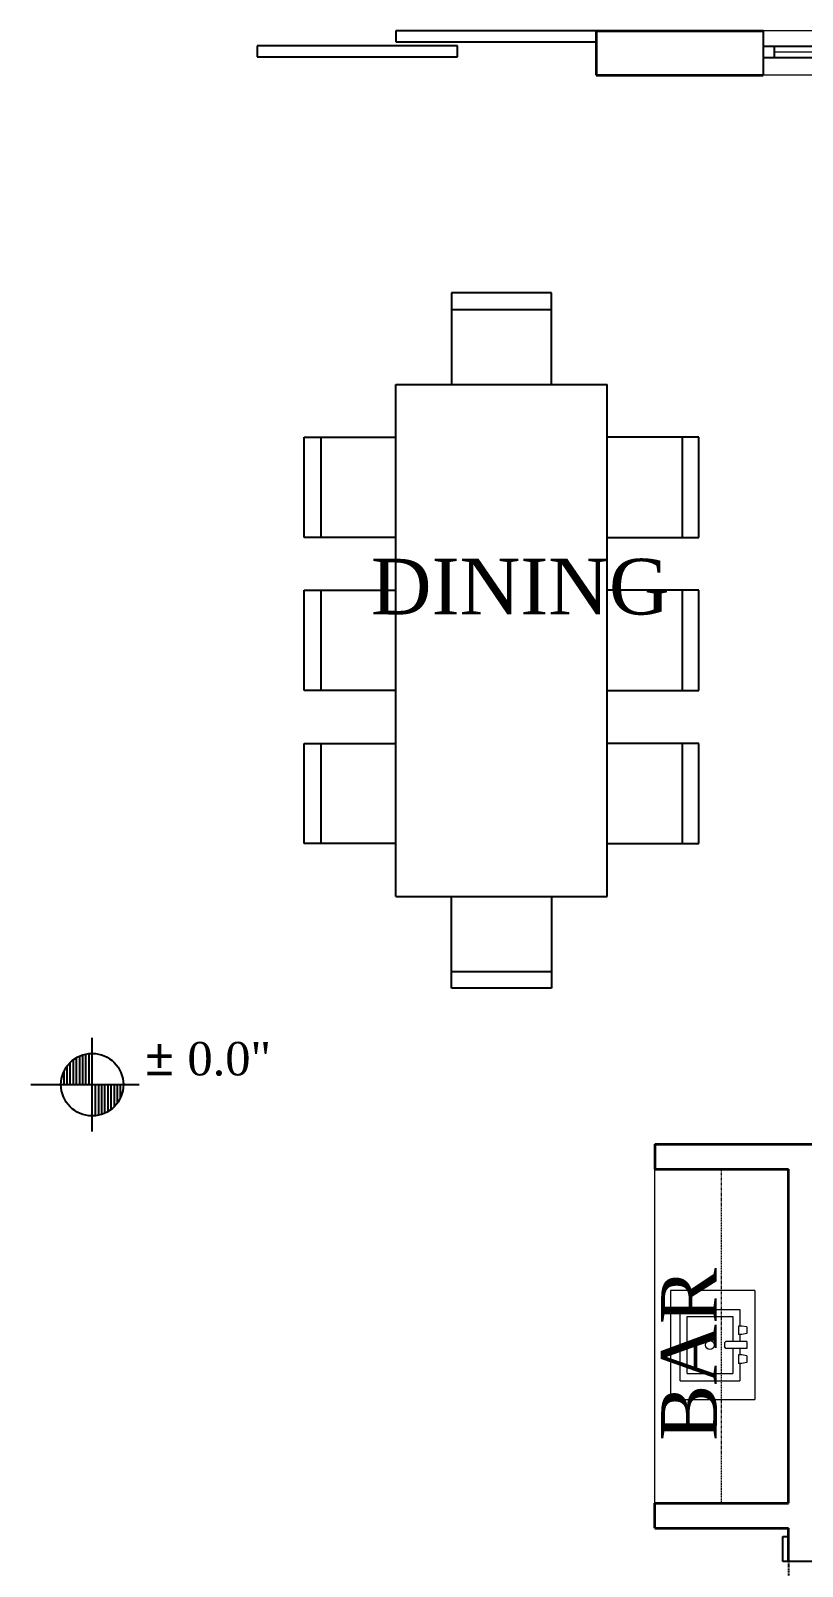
# Model space of a CAD drawing. Header units: inches. Extents: x 0 to 22102, y -19958 to 0.
# Drawn here: x 12631.6 to 12770.3, y -10161.4 to -9885.5 of the extents above; entities that cross this region are included whole.
import ezdxf

# ---------------------------------------------------------------- set-up
doc = ezdxf.new("R2010")
doc.units = ezdxf.units.IN
doc.header["$MEASUREMENT"] = 0
doc.linetypes.add('HIDDEN2', pattern=[0.1875, 0.125, -0.0625])
for name, color, linetype in [('DOOR-INT', 2, 'Continuous'), ('ELEVATION NOTES', 1, 'Continuous'), ('FURN', 8, 'Continuous'), ('Layer1', 1, 'Continuous'), ('STAIR', 2, 'Continuous'), ('TEXTL', 3, 'Continuous')]:
    doc.layers.add(name, color=color, linetype=linetype)
doc.layers.add('Fixtures_ Interior', color=7, linetype='Continuous', lineweight=0, true_color=0x616161)
for name, color, linetype, lineweight in [('wall view line', 210, 'Continuous', 13), ('WALL-EXT', 6, 'Continuous', 35), ('windows', 5, 'Continuous', 9)]:
    doc.layers.add(name, color=color, linetype=linetype, lineweight=lineweight)
doc.styles.add('TITLE-1', font='BOOKOS.TTF', dxfattribs={"height": 5})

# ---------------------------------------------------------------- blocks, each defined once
blk = doc.blocks.new('fff')
at = {"layer": 'DOOR-INT'}
for p, q in [((3325.43, 85.2), (3325.43, 93.2)), ((3361.43, 85.2), (3361.43, 93.2)), ((3325.43, 90.4), (3361.43, 90.4)), ((3325.43, 88.4), (3361.43, 88.4)), ((3327.43, 88.4), (3327.43, 90.4)), ((3359.43, 88.4), (3359.43, 90.4))]:
    blk.add_line(p, q, dxfattribs=at)
at = {"layer": 'wall view line'}
for p, q in [((3361.43, 93.2), (3325.43, 93.2)), ((3361.43, 85.2), (3325.43, 85.2))]:
    blk.add_line(p, q, dxfattribs=at)
at = {"layer": 'windows'}
blk.add_line((3327.43, 89.4), (3359.43, 89.4), dxfattribs=at)
blk = doc.blocks.new('DOOR SLING')
at = {"layer": 'STAIR'}
for p, q in [((2924.93, 80.83), (2960.93, 80.83)), ((2924.93, 78.83), (2924.93, 80.83)), ((2960.93, 80.83), (2960.93, 78.83)), ((2960.93, 78.83), (2924.93, 78.83))]:
    blk.add_line(p, q, dxfattribs=at)

msp = doc.modelspace()

# ---------------------------------------------------------------- linework, layer by layer
at = {"layer": 'DOOR-INT'}
for p, q in [((12766.75825, -10160.50801), (12766.75825, -10156.00801)), ((12766.75825, -10156.00801), (12767.75825, -10156.00801)), ((12767.75825, -10160.50801), (12766.75825, -10160.50801))]:
    msp.add_line(p, q, dxfattribs=at)
at = {"layer": 'DOOR-INT', "linetype": 'HIDDEN2'}
msp.add_line((12767.75825, -10160.50801), (12767.75825, -10196.50801), dxfattribs=at)
at = {"layer": 'ELEVATION NOTES'}
for p, q in [((12642.68651, -10083.24976), (12642.68651, -10066.41695)), ((12638.75886, -10074.83336), (12638.75886, -10070.82635)), ((12639.31995, -10074.83336), (12639.31995, -10070.34461)), ((12639.88104, -10074.83336), (12639.88104, -10069.97414)), ((12640.44214, -10074.83336), (12640.44214, -10069.69084)), ((12641.00323, -10074.83336), (12641.00323, -10069.48086)), ((12641.56432, -10074.83336), (12641.56432, -10069.33578)), ((12642.12542, -10074.83336), (12642.12542, -10069.25054)), ((12637.63667, -10074.83336), (12637.63667, -10072.38761)), ((12638.19776, -10074.83336), (12638.19776, -10071.4668)), ((12631.64615, -10074.83336), (12651.10292, -10074.83336)), ((12643.24761, -10074.83336), (12643.24761, -10080.41617)), ((12643.8087, -10074.83336), (12643.8087, -10080.33093)), ((12644.36979, -10074.83336), (12644.36979, -10080.18586)), ((12644.93089, -10074.83336), (12644.93089, -10079.97587)), ((12645.49198, -10074.83336), (12645.49198, -10079.69258)), ((12646.05307, -10074.83336), (12646.05307, -10079.32211)), ((12646.61417, -10074.83336), (12646.61417, -10078.84036)), ((12647.17526, -10074.83336), (12647.17526, -10078.19992)), ((12647.73636, -10074.83336), (12647.73636, -10077.27911)), ((12648.29745, -10074.83336), (12648.29745, -10074.83349))]:
    msp.add_line(p, q, dxfattribs=at)
msp.add_circle((12642.68651, -10074.83336), 5.61094, dxfattribs=at)
at = {"layer": 'Fixtures_ Interior', "linetype": 'Continuous', "lineweight": 0, "transparency": 33554687}
for p, q in [((12746.57508, -10111.80775), (12746.57508, -10131.41371)), ((12761.75389, -10111.80775), (12746.57508, -10111.80775)), ((12761.75389, -10111.80775), (12761.75389, -10131.41371)), ((12748.29006, -10128.01429), (12748.29006, -10115.20717)), ((12748.29006, -10115.20717), (12759.04171, -10115.20717)), ((12759.04171, -10115.20717), (12759.04171, -10118.1955)), ((12749.55496, -10116.47207), (12757.77681, -10116.47207)), ((12749.55496, -10126.74939), (12749.55496, -10116.47207)), ((12757.77681, -10116.47207), (12757.77681, -10120.97828)), ((12758.78873, -10118.1955), (12758.78873, -10119.71338)), ((12759.42118, -10118.1955), (12758.78873, -10118.1955)), ((12759.42118, -10119.71338), (12758.78873, -10119.71338)), ((12759.04171, -10119.71338), (12759.04171, -10120.97828)), ((12760.30661, -10118.32199), (12759.42118, -10118.1955)), ((12760.30661, -10119.52365), (12759.42118, -10119.71338)), ((12760.30661, -10118.32199), (12760.30661, -10119.52365)), ((12756.51191, -10120.97828), (12756.25893, -10121.23126)), ((12756.25893, -10121.23126), (12756.25893, -10121.86371)), ((12756.51191, -10122.24318), (12756.25893, -10121.86371)), ((12760.30661, -10120.97828), (12756.51191, -10120.97828)), ((12760.30661, -10122.24318), (12756.51191, -10122.24318)), ((12757.77681, -10122.24318), (12757.77681, -10126.74939)), ((12758.78873, -10123.38159), (12758.78873, -10124.89948)), ((12759.42118, -10123.38159), (12758.78873, -10123.38159)), ((12759.04171, -10122.24318), (12759.04171, -10123.38159)), ((12760.30661, -10123.57133), (12759.42118, -10123.38159)), ((12760.30661, -10120.97828), (12760.30661, -10122.24318)), ((12760.30661, -10123.57133), (12760.30661, -10124.77299)), ((12759.42118, -10124.89948), (12758.78873, -10124.89948)), ((12759.04171, -10124.89948), (12759.04171, -10128.01429)), ((12760.30661, -10124.77299), (12759.42118, -10124.89948)), ((12748.29006, -10128.01429), (12759.04171, -10128.01429)), ((12749.55496, -10126.74939), (12757.77681, -10126.74939)), ((12746.57508, -10131.41371), (12761.75389, -10131.41371))]:
    msp.add_line(p, q, dxfattribs=at)
msp.add_circle((12753.66589, -10121.61073), 0.79056, dxfattribs=at)
at = {"layer": 'FURN'}
for p, q in [((12725.21504, -9932.57843), (12707.21504, -9932.57843)), ((12707.21504, -9932.57843), (12707.21504, -9949.03428)), ((12725.21504, -9949.03428), (12725.21504, -9932.57843)), ((12707.21504, -9935.57843), (12725.21504, -9935.57843)), ((12697.21504, -9949.03428), (12735.21504, -9949.03428)), ((12697.21504, -10041.03428), (12697.21504, -9949.03428)), ((12735.21504, -10041.03428), (12735.21504, -9949.03428)), ((12680.7592, -9976.53428), (12680.7592, -9958.53428)), ((12680.7592, -9958.53428), (12697.21504, -9958.53428)), ((12683.7592, -9958.53428), (12683.7592, -9976.53428)), ((12751.67089, -9958.53428), (12735.21504, -9958.53428)), ((12748.67089, -9958.53428), (12748.67089, -9976.53428)), ((12751.67089, -9976.53428), (12751.67089, -9958.53428)), ((12697.21504, -9976.53428), (12680.7592, -9976.53428)), ((12735.21504, -9976.53428), (12751.67089, -9976.53428)), ((12680.7592, -10004.03428), (12680.7592, -9986.03428)), ((12680.7592, -9986.03428), (12697.21504, -9986.03428)), ((12683.7592, -9986.03428), (12683.7592, -10004.03428)), ((12751.67089, -9986.03428), (12735.21504, -9986.03428)), ((12748.67089, -9986.03428), (12748.67089, -10004.03428)), ((12751.67089, -10004.03428), (12751.67089, -9986.03428)), ((12697.21504, -10004.03428), (12680.7592, -10004.03428)), ((12735.21504, -10004.03428), (12751.67089, -10004.03428)), ((12680.7592, -10031.53428), (12680.7592, -10013.53428)), ((12680.7592, -10013.53428), (12697.21504, -10013.53428)), ((12683.7592, -10013.53428), (12683.7592, -10031.53428)), ((12751.67089, -10013.53428), (12735.21504, -10013.53428)), ((12748.67089, -10013.53428), (12748.67089, -10031.53428)), ((12751.67089, -10031.53428), (12751.67089, -10013.53428)), ((12697.21504, -10031.53428), (12680.7592, -10031.53428)), ((12735.21504, -10031.53428), (12751.67089, -10031.53428)), ((12697.21504, -10041.03428), (12735.21504, -10041.03428)), ((12707.21504, -10057.49012), (12707.21504, -10041.03428)), ((12725.21504, -10041.03428), (12725.21504, -10057.49012)), ((12707.21504, -10054.49012), (12725.21504, -10054.49012)), ((12725.21504, -10057.49012), (12707.21504, -10057.49012))]:
    msp.add_line(p, q, dxfattribs=at)
at = {"layer": 'Layer1', "color": 6}
msp.add_line((12772.75825, -10160.50801), (12767.75825, -10160.50801), dxfattribs=at)
at = {"layer": 'wall view line'}
msp.add_line((12743.75825, -10150.00801), (12743.75825, -10090.00801), dxfattribs=at)
at = {"layer": 'wall view line', "color": 6, "linetype": 'HIDDEN2'}
msp.add_line((12755.75825, -10150.00801), (12755.75825, -10090.00801), dxfattribs=at)
at = {"layer": 'WALL-EXT'}
for p, q in [((12733.25825, -9885.50801), (12763.25825, -9885.50801)), ((12733.25825, -9885.50801), (12733.25825, -9893.50801)), ((12733.25825, -9893.50801), (12763.25825, -9893.50801)), ((12743.75825, -10085.50801), (12889.25825, -10085.50801)), ((12743.75825, -10085.50801), (12743.75825, -10090.00801)), ((12743.75825, -10090.00801), (12767.75825, -10090.00801)), ((12767.75825, -10150.00801), (12767.75825, -10090.00801)), ((12743.75825, -10150.00801), (12767.75825, -10150.00801)), ((12743.75825, -10154.50801), (12743.75825, -10150.00801)), ((12743.75825, -10154.50801), (12767.75825, -10154.50801)), ((12767.75825, -10160.50801), (12767.75825, -10154.50801))]:
    msp.add_line(p, q, dxfattribs=at)

# ---------------------------------------------------------------- block references
at = {"layer": 'windows', "xscale": -1}
for p in [(15658.18965, -9966.34218), (15633.23822, -9969.03461)]:
    msp.add_blockref('DOOR SLING', p, dxfattribs=at)
at = {"layer": 'windows'}
msp.add_blockref('fff', (9437.83187, -9978.70777), dxfattribs=at)

# ---------------------------------------------------------------- texts
at = {"layer": 'ELEVATION NOTES', "insert": (12757.33661, -10066.67018), "char_height": 6, "width": 105.0409407, "attachment_point": 3}
msp.add_mtext('\\pxql;{\\fArial|b0|i0|c0|p34;\\H1.08333x;± \\fTimes New Roman|b0|i0|c0|p18;\\H0.92308x;0.0"}', dxfattribs=at)
at = {"layer": 'TEXTL', "insert": (12719.59204, -9985.44051), "char_height": 10, "width": 102.8934752, "attachment_point": 5, "style": 'TITLE-1'}
msp.add_mtext('DINING', dxfattribs=at)
at = {"layer": 'TEXTL', "insert": (12749.92293, -10123.2792), "char_height": 10, "width": 126.8934752, "attachment_point": 5, "rotation": 90, "style": 'TITLE-1'}
msp.add_mtext('BAR', dxfattribs=at)

doc.saveas('drawing.dxf')
